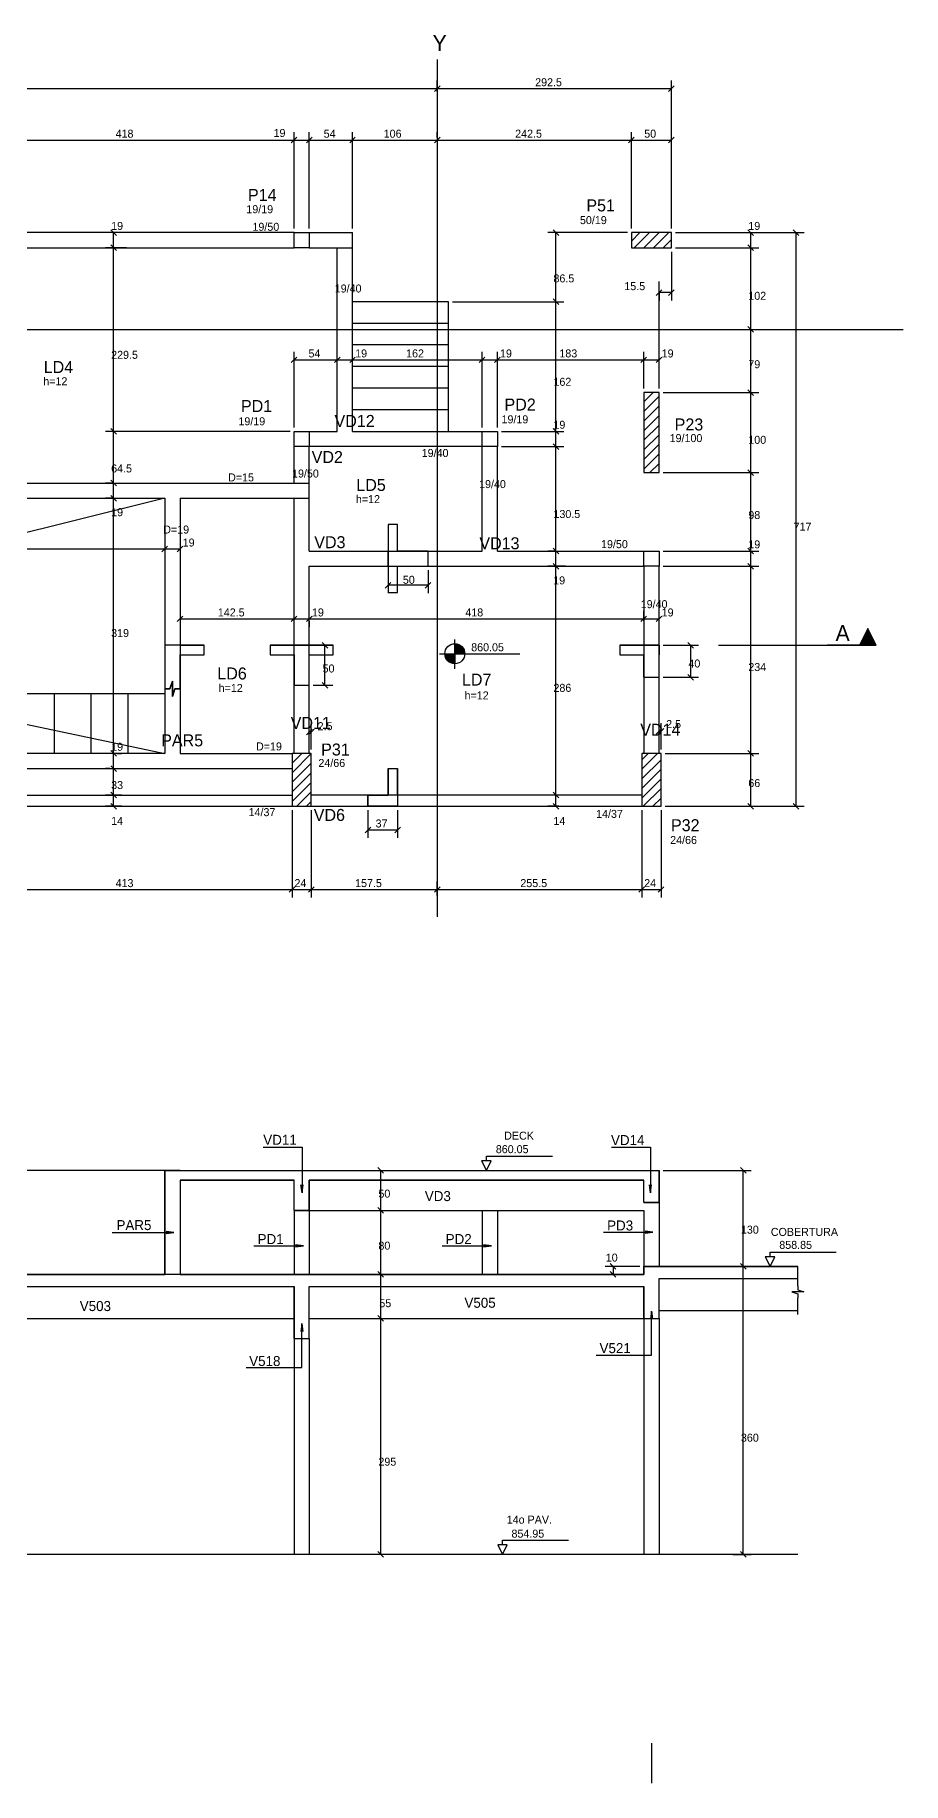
# Model space of a CAD drawing. Header units: metres. Extents: x -5 to 5965, y -6 to 2724.
# Drawn here: x 2791 to 3876, y 191 to 2376 of the extents above; entities that cross this region are included whole.
import ezdxf

# ---------------------------------------------------------------- set-up
doc = ezdxf.new("R2010")
doc.units = ezdxf.units.M

msp = doc.modelspace()

# ---------------------------------------------------------------- linework, layer by layer
msp.add_circle((3315.992363, 1602.455272), 12.5)
at = {"layer": '2', "color": 2}
for p, q in [((3290.574966, 2305.194829), (3297.646034, 2312.265897)), ((3290.574966, 2305.194829), (3297.646034, 2312.265897)), ((3583.074966, 2305.194829), (3590.146034, 2312.265897)), ((3111.574966, 2240.87586), (3118.646034, 2247.946928)), ((3111.574966, 2240.87586), (3118.646034, 2247.946928)), ((3130.574966, 2240.87586), (3137.646034, 2247.946928)), ((3130.574966, 2240.87586), (3137.646034, 2247.946928)), ((3184.574966, 2240.87586), (3191.646034, 2247.946928)), ((3184.574966, 2240.87586), (3191.646034, 2247.946928)), ((3290.574966, 2240.87586), (3297.646034, 2247.946928)), ((3290.574966, 2240.87586), (3297.646034, 2247.946928)), ((3533.074966, 2240.87586), (3540.146034, 2247.946928)), ((3533.074966, 2240.87586), (3540.146034, 2247.946928)), ((3583.074966, 2240.87586), (3590.146034, 2247.946928)), ((2893.092969, 2125.250343), (2886.021901, 2132.321411)), ((3445.747685, 2125.250343), (3438.676617, 2132.321411)), ((3689.24071, 2125.250343), (3682.169643, 2132.321411)), ((3745.816859, 2125.250343), (3738.745792, 2132.321411)), ((2893.092969, 2106.250343), (2886.021901, 2113.321411)), ((2893.092969, 2106.250343), (2886.021901, 2113.321411)), ((3689.24071, 2106.250343), (3682.169643, 2113.321411)), ((3689.24071, 2106.250343), (3682.169643, 2113.321411)), ((3574.646034, 2057.408835), (3567.574966, 2050.337767)), ((3590.146034, 2057.408835), (3583.074966, 2050.337767)), ((3445.747685, 2038.805875), (3438.676617, 2045.876943)), ((3445.747685, 2038.805875), (3438.676617, 2045.876943)), ((3689.24071, 2004.250343), (3682.169643, 2011.321411)), ((3689.24071, 2004.250343), (3682.169643, 2011.321411)), ((3111.574966, 1966.231771), (3118.646034, 1973.302839)), ((3165.574966, 1966.231771), (3172.646034, 1973.302839)), ((3165.574966, 1966.231771), (3172.646034, 1973.302839)), ((3184.574966, 1966.231771), (3191.646034, 1973.302839)), ((3184.574966, 1966.231771), (3191.646034, 1973.302839)), ((3346.575082, 1966.231771), (3353.64615, 1973.302839)), ((3346.575082, 1966.231771), (3353.64615, 1973.302839)), ((3365.575082, 1966.231771), (3372.64615, 1973.302839)), ((3365.575082, 1966.231771), (3372.64615, 1973.302839)), ((3548.574966, 1966.231771), (3555.646034, 1973.302839)), ((3548.574966, 1966.231771), (3555.646034, 1973.302839)), ((3567.574966, 1966.231771), (3574.646034, 1973.302839)), ((3689.24071, 1925.250343), (3682.169643, 1932.321411)), ((3689.24071, 1925.250343), (3682.169643, 1932.321411)), ((2893.092969, 1876.750343), (2886.021901, 1883.821411)), ((2893.092969, 1876.750343), (2886.021901, 1883.821411)), ((3445.747685, 1876.750343), (3438.676617, 1883.821411)), ((3445.747685, 1876.750343), (3438.676617, 1883.821411)), ((3445.747685, 1857.750343), (3438.676617, 1864.821411)), ((3445.747685, 1857.750343), (3438.676617, 1864.821411)), ((2893.092969, 1812.250343), (2886.021901, 1819.321411)), ((2893.092969, 1812.250343), (2886.021901, 1819.321411)), ((3689.24071, 1825.250343), (3682.169643, 1832.321411)), ((3689.24071, 1825.250343), (3682.169643, 1832.321411)), ((2893.092969, 1793.250343), (2886.021901, 1800.321411)), ((2893.092969, 1793.250343), (2886.021901, 1800.321411)), ((2950.074966, 1729.850884), (2957.146034, 1736.921952)), ((2950.074966, 1729.850884), (2957.146034, 1736.921952)), ((2969.074966, 1729.850884), (2976.146034, 1736.921952)), ((3445.747685, 1727.250343), (3438.676617, 1734.321411)), ((3445.747685, 1727.250343), (3438.676617, 1734.321411)), ((3689.24071, 1727.250343), (3682.169643, 1734.321411)), ((3689.24071, 1727.250343), (3682.169643, 1734.321411)), ((3445.747685, 1708.250343), (3438.676617, 1715.321411)), ((3445.747685, 1708.250343), (3438.676617, 1715.321411)), ((3689.24071, 1708.250343), (3682.169643, 1715.321411)), ((3689.24071, 1708.250343), (3682.169643, 1715.321411)), ((3236.017818, 1691.580078), (3228.94675, 1684.509011)), ((3286.017818, 1691.580078), (3278.94675, 1684.509011)), ((2969.074966, 1642.507622), (2976.146034, 1649.57869)), ((3111.574966, 1642.507622), (3118.646034, 1649.57869)), ((3111.574966, 1642.507622), (3118.646034, 1649.57869)), ((3130.574966, 1642.507622), (3137.646034, 1649.57869)), ((3130.574966, 1642.507622), (3137.646034, 1649.57869)), ((3548.574966, 1642.507622), (3555.646034, 1649.57869)), ((3548.574966, 1642.507622), (3555.646034, 1649.57869)), ((3567.574966, 1642.507622), (3574.646034, 1649.57869)), ((3157.279758, 1609.465927), (3150.20869, 1616.536995)), ((3606.987555, 1616.536995), (3614.058623, 1609.465927)), ((3606.987555, 1576.536995), (3614.058623, 1569.465927)), ((3157.279758, 1559.465927), (3150.20869, 1566.536995)), ((3137.646034, 1508.201145), (3130.574966, 1501.130077)), ((3140.146034, 1508.201145), (3133.074966, 1501.130077)), ((3574.646034, 1509.000999), (3567.574966, 1501.929931)), ((3577.146034, 1509.000999), (3570.074966, 1501.929931)), ((2893.092969, 1474.250343), (2886.021901, 1481.321411)), ((2893.092969, 1474.250343), (2886.021901, 1481.321411)), ((3689.24071, 1474.250343), (3682.169643, 1481.321411)), ((3689.24071, 1474.250343), (3682.169643, 1481.321411)), ((2893.092969, 1455.250343), (2886.021901, 1462.321411)), ((2893.092969, 1455.250343), (2886.021901, 1462.321411)), ((2893.092969, 1422.250343), (2886.021901, 1429.321411)), ((2893.092969, 1422.250343), (2886.021901, 1429.321411)), ((3445.747685, 1422.250343), (3438.676617, 1429.321411)), ((3445.747685, 1422.250343), (3438.676617, 1429.321411)), ((2893.092969, 1408.250343), (2886.021901, 1415.321411)), ((3445.747685, 1408.250343), (3438.676617, 1415.321411)), ((3689.24071, 1408.250343), (3682.169643, 1415.321411)), ((3745.816859, 1408.250343), (3738.745792, 1415.321411)), ((3203.94675, 1378.722086), (3211.017818, 1385.793154)), ((3240.94675, 1378.722086), (3248.017818, 1385.793154)), ((3109.074966, 1304.198962), (3116.146034, 1311.270029)), ((3109.074966, 1304.198962), (3116.146034, 1311.270029)), ((3133.074966, 1304.198962), (3140.146034, 1311.270029)), ((3133.074966, 1304.198962), (3140.146034, 1311.270029)), ((3290.574966, 1304.198962), (3297.646034, 1311.270029)), ((3290.574966, 1304.198962), (3297.646034, 1311.270029)), ((3546.074966, 1304.198962), (3553.146034, 1311.270029)), ((3546.074966, 1304.198962), (3553.146034, 1311.270029)), ((3570.074966, 1304.198962), (3577.146034, 1311.270029)), ((3570.074966, 1304.198962), (3577.146034, 1311.270029)), ((3227.038833, 953.044723), (3219.967765, 960.115791)), ((3679.988835, 953.044723), (3672.917767, 960.115791)), ((3227.038833, 903.044723), (3219.967765, 910.115791)), ((3227.038833, 903.044723), (3219.967765, 910.115791)), ((3510.15774, 840.115791), (3517.228808, 833.044723)), ((3679.988835, 833.044723), (3672.917767, 840.115791)), ((3679.988835, 833.044723), (3672.917767, 840.115791)), ((3227.038833, 823.044723), (3219.967765, 830.115791)), ((3227.038833, 823.044723), (3219.967765, 830.115791)), ((3510.15774, 830.115791), (3517.228808, 823.044723)), ((3227.038833, 768.044723), (3219.967765, 775.115791)), ((3227.038833, 768.044723), (3219.967765, 775.115791)), ((3227.038833, 473.044723), (3219.967765, 480.115791)), ((3679.988835, 473.044723), (3672.917767, 480.115791))]:
    msp.add_line(p, q, dxfattribs=at)
at = {"layer": '3', "color": 3}
for p, q in [((3134.1105, 2128.785877), (3188.1105, 2128.785877)), ((3188.1105, 1880.285877), (3188.1105, 2128.785877)), ((3536.6105, 2118.154297), (3547.24208, 2128.785877)), ((3540.262895, 2109.785877), (3559.262895, 2128.785877)), ((3552.283711, 2109.785877), (3571.283711, 2128.785877)), ((3564.304526, 2109.785877), (3583.304526, 2128.785877)), ((3576.325341, 2109.785877), (3586.6105, 2120.071036)), ((3134.1105, 2109.785877), (3188.1105, 2109.785877)), ((3169.1105, 1880.285877), (3169.1105, 2109.785877)), ((3308.1105, 2042.341409), (3188.1105, 2042.341409)), ((3308.1105, 1880.341409), (3308.1105, 2042.341409)), ((3308.1105, 2015.341409), (3188.1105, 2015.341409)), ((3308.1105, 1988.341409), (3188.1105, 1988.341409)), ((3308.1105, 1961.341409), (3188.1105, 1961.341409)), ((3308.1105, 1934.341409), (3188.1105, 1934.341409)), ((3552.1105, 1917.279622), (3563.616755, 1928.785877)), ((3552.1105, 1905.258807), (3571.1105, 1924.258807)), ((3308.1105, 1907.341409), (3188.1105, 1907.341409)), ((3552.1105, 1893.237991), (3571.1105, 1912.237991)), ((3134.1105, 1880.285877), (3169.1105, 1880.285877)), ((3188.1105, 1880.285877), (3350.110616, 1880.285877)), ((3552.1105, 1881.217176), (3571.1105, 1900.217176)), ((3552.1105, 1869.196361), (3571.1105, 1888.196361)), ((3115.1105, 1815.785877), (3115.1105, 1861.285877)), ((3134.1105, 1730.785877), (3134.1105, 1861.285877)), ((3350.110616, 1861.285877), (3134.1105, 1861.285877)), ((3350.110616, 1730.785877), (3350.110616, 1861.285877)), ((3369.110616, 1730.785877), (3369.110616, 1861.285877)), ((3552.1105, 1857.175545), (3571.1105, 1876.175545)), ((3552.1105, 1845.15473), (3571.1105, 1864.15473)), ((3552.1105, 1833.133915), (3571.1105, 1852.133915)), ((3559.783277, 1828.785877), (3571.1105, 1840.1131)), ((1379.6105, 1815.785877), (3134.1105, 1815.785877)), ((1443.6105, 1796.785877), (2953.6105, 1796.785877)), ((2953.6105, 1796.785877), (2953.6105, 1477.785877)), ((2972.6105, 1796.785877), (3134.1105, 1796.785877)), ((2972.6105, 1796.785877), (2972.6105, 1477.785877)), ((3115.1105, 1477.785877), (3115.1105, 1796.785877)), ((3134.1105, 1730.785877), (3350.110616, 1730.785877)), ((3369.110616, 1730.785877), (3552.1105, 1730.785877)), ((3134.1105, 1477.785877), (3134.1105, 1711.785877)), ((3134.1105, 1711.785877), (3552.1105, 1711.785877)), ((3315.992363, 1583.34864), (3315.992363, 1620.203696)), ((3296.943469, 1602.455272), (3397.330233, 1602.455272)), ((3315.992315, 1601.662471), (3303.492315, 1601.662471)), ((3303.492363, 1602.455272), (3328.492363, 1602.455272)), ((3315.992315, 1600.869622), (3303.593309, 1600.869622)), ((3315.992315, 1600.076773), (3303.720672, 1600.076773)), ((3315.992315, 1599.283923), (3303.901298, 1599.283923)), ((3315.992315, 1598.491122), (3304.137571, 1598.491122)), ((3315.992315, 1597.698225), (3304.432876, 1597.698225)), ((3315.992315, 1596.905424), (3304.791935, 1596.905424)), ((3315.992315, 1596.112575), (3305.221088, 1596.112575)), ((3315.992315, 1595.319726), (3305.72911, 1595.319726)), ((3315.992363, 1614.955272), (3315.992363, 1589.955272)), ((3315.992363, 1614.347925), (3319.841488, 1614.347925)), ((3315.992363, 1613.555076), (3321.740825, 1613.555076)), ((3315.992363, 1612.762226), (3323.064621, 1612.762226)), ((3315.992363, 1611.969365), (3324.099882, 1611.969365)), ((3315.992363, 1611.176576), (3324.947221, 1611.176576)), ((3315.992363, 1610.383727), (3325.656231, 1610.383727)), ((3315.992363, 1609.590866), (3326.255567, 1609.590866)), ((3315.992363, 1608.798017), (3326.76359, 1608.798017)), ((3315.992363, 1608.005168), (3327.192743, 1608.005168)), ((3315.992363, 1607.212319), (3327.551801, 1607.212319)), ((3315.992363, 1606.41947), (3327.847107, 1606.41947)), ((3315.992363, 1605.626668), (3328.083379, 1605.626668)), ((3315.992363, 1604.833819), (3328.263958, 1604.833819)), ((3315.992363, 1604.04097), (3328.391369, 1604.04097)), ((3315.992363, 1603.248121), (3328.492363, 1603.248121)), ((3315.992315, 1594.526877), (3306.328495, 1594.526877)), ((3315.992315, 1593.734075), (3307.037456, 1593.734075)), ((3315.992315, 1592.941167), (3307.884796, 1592.941167)), ((3315.992315, 1592.148365), (3308.920057, 1592.148365)), ((3315.992315, 1591.355516), (3310.243852, 1591.355516)), ((3315.992315, 1590.562667), (3312.143238, 1590.562667)), ((2972.6105, 1477.785877), (3112.6105, 1477.785877)), ((3112.6105, 1465.758807), (3124.63757, 1477.785877)), ((3112.6105, 1453.737991), (3136.6105, 1477.785877)), ((3112.6105, 1441.717176), (3136.6105, 1465.717176)), ((3549.6105, 1470.009457), (3557.38692, 1477.785877)), ((3549.6105, 1457.988641), (3569.407736, 1477.785877)), ((3549.6105, 1445.967826), (3573.6105, 1469.967826)), ((2675.6105, 1458.785877), (3112.6105, 1458.785877)), ((3112.6105, 1429.696361), (3136.6105, 1453.696361)), ((3549.6105, 1433.947011), (3573.6105, 1457.947011)), ((3549.6105, 1421.926195), (3573.6105, 1445.926195)), ((3112.6105, 1417.675545), (3136.6105, 1441.675545)), ((3118.741647, 1411.785877), (3136.6105, 1429.65473)), ((3551.490997, 1411.785877), (3573.6105, 1433.90538)), ((3563.511812, 1411.785877), (3573.6105, 1421.884565)), ((3130.762462, 1411.785877), (3136.6105, 1417.633915)), ((3349.46457, 968.580257), (3355.46457, 956.580257)), ((3361.46457, 968.580257), (3349.46457, 968.580257)), ((3355.46457, 974.580257), (3438.038836, 974.580257)), ((3355.46457, 968.580257), (3355.46457, 974.580257)), ((3355.46457, 956.580257), (3361.46457, 968.580257)), ((2953.6105, 956.580257), (1443.6105, 956.580257)), ((3115.1105, 906.580257), (3115.1105, 826.580257)), ((3134.1105, 906.580257), (3552.1105, 906.580257)), ((3134.1105, 906.580257), (3134.1105, 826.580257)), ((3552.1105, 906.580257), (3552.1105, 836.580257)), ((3571.1105, 916.580257), (3571.1105, 836.580257)), ((3709.918975, 854.580257), (3792.493241, 854.580257)), ((3709.918975, 848.580257), (3709.918975, 854.580257)), ((3703.918975, 848.580257), (3709.918975, 836.580257)), ((3715.918975, 848.580257), (3703.918975, 848.580257)), ((3709.918975, 836.580257), (3715.918975, 848.580257)), ((2697.1105, 771.580257), (3115.1105, 771.580257)), ((3134.1105, 771.580257), (3552.1105, 771.580257)), ((3552.1105, 771.580257), (3552.1105, 476.580257)), ((3571.1105, 781.580257), (3744.595026, 781.580257)), ((3571.1105, 771.580257), (3571.1105, 476.580257)), ((3115.1105, 746.580257), (3115.1105, 476.580257)), ((3134.1105, 746.580257), (3134.1105, 476.580257)), ((3369.519245, 488.580257), (3375.519245, 476.580257)), ((3381.519245, 488.580257), (3369.519245, 488.580257)), ((3375.519245, 494.580257), (3458.093511, 494.580257)), ((3375.519245, 488.580257), (3375.519245, 494.580257)), ((3375.519245, 476.580257), (3381.519245, 488.580257)), ((3561.841723, 240.910092), (3561.841723, 190.910592))]:
    msp.add_line(p, q, dxfattribs=at)
for points in [[(3115.1105, 2128.785877), (2697.1105, 2128.785877)], [(2697.1105, 2109.785877), (3115.1105, 2109.785877)], [(3552.1105, 1711.785877), (3552.1105, 1477.785877)], [(3571.1105, 1477.785877), (3571.1105, 1711.785877)], [(2953.6105, 1477.785877), (1665.291712, 1477.785877), (1443.6105, 1687.621528)], [(2238.6105, 1425.785877), (3112.6105, 1425.785877)], [(3549.6105, 1425.785877), (3136.6105, 1425.785877)], [(2699.6105, 1411.785877), (3112.6105, 1411.785877)], [(3136.6105, 1411.785877), (3549.6105, 1411.785877)]]:
    msp.add_lwpolyline(points, dxfattribs=at)
at = {"layer": '6', "color": 6}
for p, q in [((3232.482284, 1763.785877), (3232.482284, 1730.785877)), ((3244.482284, 1730.785877), (3244.482284, 1763.785877)), ((3232.482284, 1711.785877), (3232.482284, 1730.785877)), ((3244.482284, 1730.785877), (3282.482284, 1730.785877)), ((3282.482284, 1711.785877), (3282.482284, 1730.785877)), ((3232.482284, 1711.785877), (3232.482284, 1678.785877)), ((3244.482284, 1711.785877), (3282.482284, 1711.785877)), ((3244.482284, 1678.785877), (3244.482284, 1711.785877)), ((3832.028605, 1633.904297), (3821.70126, 1613.249601)), ((3832.028605, 1633.709145), (3821.798809, 1613.249648)), ((3840.006156, 1617.9492), (3824.051054, 1617.9492)), ((3839.208354, 1619.544698), (3824.848803, 1619.544698)), ((3838.410606, 1621.140248), (3825.646551, 1621.140248)), ((3837.612857, 1622.735745), (3826.4443, 1622.735745)), ((3836.815103, 1624.331249), (3827.24206, 1624.331249)), ((3836.017354, 1625.926746), (3828.039809, 1625.926746)), ((3835.219605, 1627.522249), (3828.837557, 1627.522249)), ((3834.421857, 1629.117746), (3829.635306, 1629.117746)), ((3833.624102, 1630.713297), (3830.433054, 1630.713297)), ((3832.826354, 1632.3088), (3831.067403, 1632.3088)), ((3842.399402, 1613.162697), (3832.028605, 1633.904297)), ((3842.258354, 1613.249601), (3832.028605, 1633.709199)), ((2953.6105, 1613.001461), (2953.6105, 1558.586244)), ((2972.6105, 1613.001461), (2953.6105, 1613.001461)), ((2972.6105, 1613.001461), (3002.6105, 1613.001461)), ((2972.6105, 1601.001461), (2972.6105, 1558.586244)), ((2972.6105, 1601.001461), (3002.6105, 1601.001461)), ((3085.1105, 1613.001461), (3115.1105, 1613.001461)), ((3085.1105, 1601.001461), (3115.1105, 1601.001461)), ((3115.1105, 1613.001461), (3134.1105, 1613.001461)), ((3115.1105, 1563.001461), (3115.1105, 1601.001461)), ((3134.1105, 1613.001461), (3164.1105, 1613.001461)), ((3134.1105, 1601.001461), (3164.1105, 1601.001461)), ((3134.1105, 1563.001461), (3134.1105, 1601.001461)), ((3522.1105, 1613.001461), (3552.1105, 1613.001461)), ((3522.1105, 1601.001461), (3552.1105, 1601.001461)), ((3552.1105, 1613.001461), (3571.1105, 1613.001461)), ((3552.1105, 1573.001461), (3552.1105, 1601.001461)), ((3571.1105, 1613.001461), (3571.1105, 1601.001461)), ((3571.1105, 1573.001461), (3571.1105, 1601.001461)), ((3842.258354, 1613.249648), (3781.601651, 1613.249648)), ((3781.601651, 1613.162697), (3842.399402, 1613.162697)), ((3841.601654, 1614.7582), (3822.455509, 1614.7582)), ((3840.803905, 1616.353697), (3823.253305, 1616.353697)), ((3115.1105, 1563.001461), (3134.1105, 1563.001461)), ((3552.1105, 1573.001461), (3571.1105, 1573.001461)), ((3232.482284, 1458.785877), (3232.482284, 1425.785877)), ((3244.482284, 1425.785877), (3244.482284, 1458.785877)), ((3207.482284, 1425.785877), (3232.482284, 1425.785877)), ((3207.482284, 1411.785877), (3207.482284, 1425.785877)), ((3244.482284, 1425.785877), (3244.482284, 1411.785877)), ((3244.482284, 1411.785877), (3207.482284, 1411.785877)), ((2953.6105, 956.580257), (2953.6105, 826.580257)), ((2972.6105, 956.580257), (2953.6105, 956.580257)), ((2953.6105, 956.580257), (3115.1105, 956.580257)), ((2972.6105, 944.580257), (2972.6105, 826.580257)), ((2972.6105, 944.580257), (3115.1105, 944.580257)), ((3115.1105, 956.580257), (3134.1105, 956.580257)), ((3115.1105, 906.580257), (3115.1105, 944.580257)), ((3134.1105, 956.580257), (3552.1105, 956.580257)), ((3134.1105, 944.580257), (3552.1105, 944.580257)), ((3134.1105, 906.580257), (3134.1105, 944.580257)), ((3522.1105, 956.580257), (3552.1105, 956.580257)), ((3522.1105, 944.580257), (3552.1105, 944.580257)), ((3552.1105, 956.580257), (3571.1105, 956.580257)), ((3552.1105, 916.580257), (3552.1105, 944.580257)), ((3571.1105, 916.580257), (3571.1105, 956.580257)), ((3115.1105, 906.580257), (3134.1105, 906.580257)), ((3552.1105, 916.580257), (3571.1105, 916.580257)), ((3552.1105, 826.580257), (3552.1105, 836.580257)), ((3552.1105, 836.580257), (3571.1105, 836.580257)), ((3571.1105, 836.580257), (3744.595026, 836.580257)), ((1804.1105, 826.580257), (2953.6105, 826.580257)), ((2697.1105, 811.580257), (2972.6105, 811.580257)), ((2972.6105, 826.580257), (3115.1105, 826.580257)), ((2972.6105, 811.580257), (3115.1105, 811.580257)), ((3115.1105, 826.580257), (3134.1105, 826.580257)), ((3115.1105, 746.580257), (3115.1105, 811.580257)), ((3134.1105, 826.580257), (3552.1105, 826.580257)), ((3134.1105, 811.580257), (3552.1105, 811.580257)), ((3134.1105, 746.580257), (3134.1105, 811.580257)), ((3552.1105, 771.580257), (3552.1105, 811.580257)), ((3571.1105, 821.580257), (3744.595026, 821.580257)), ((3571.1105, 771.580257), (3571.1105, 821.580257)), ((3552.1105, 771.580257), (3571.1105, 771.580257)), ((3115.1105, 746.580257), (3134.1105, 746.580257)), ((3744.595026, 476.580257), (1379.6105, 476.580257))]:
    msp.add_line(p, q, dxfattribs=at)
at = {"layer": '7', "color": 7}
for points in [[(3115.1105, 2128.785877), (3134.1105, 2128.785877), (3134.1105, 2109.785877), (3115.1105, 2109.785877), (3115.1105, 2128.785877)], [(3536.6105, 2109.785877), (3586.6105, 2109.785877), (3586.6105, 2128.785877), (3536.6105, 2128.785877), (3536.6105, 2109.785877)], [(3552.1105, 1828.785877), (3571.1105, 1828.785877), (3571.1105, 1928.785877), (3552.1105, 1928.785877), (3552.1105, 1828.785877)], [(3115.1105, 1880.285877), (3134.1105, 1880.285877), (3134.1105, 1861.285877), (3115.1105, 1861.285877), (3115.1105, 1880.285877)], [(3350.110616, 1880.285877), (3369.110616, 1880.285877), (3369.110616, 1861.285877), (3350.110616, 1861.285877), (3350.110616, 1880.285877)], [(3552.1105, 1730.785877), (3571.1105, 1730.785877), (3571.1105, 1711.785877), (3552.1105, 1711.785877), (3552.1105, 1730.785877)], [(3112.6105, 1411.785877), (3136.6105, 1411.785877), (3136.6105, 1477.785877), (3112.6105, 1477.785877), (3112.6105, 1411.785877)], [(3549.6105, 1411.785877), (3573.6105, 1411.785877), (3573.6105, 1477.785877), (3549.6105, 1477.785877), (3549.6105, 1411.785877)]]:
    msp.add_lwpolyline(points, dxfattribs=at)
at = {"layer": '8', "color": 8}
msp.add_line((3571.1105, 1613.001461), (3571.1105, 1601.001461), dxfattribs=at)
for points in [[(3232.482284, 1763.785877), (3232.482284, 1678.785877), (3244.482284, 1678.785877), (3244.482284, 1711.785877), (3282.482284, 1711.785877), (3282.482284, 1730.785877), (3244.482284, 1730.785877), (3244.482284, 1763.785877), (3232.482284, 1763.785877)], [(3002.6105, 1613.001461), (2953.6105, 1613.001461), (2953.6105, 1558.586244), (2959.943827, 1558.586244), (2963.1105, 1568.086244), (2963.1105, 1549.086244), (2966.277155, 1558.586244), (2972.6105, 1558.586244), (2972.6105, 1601.001461), (3002.6105, 1601.001461), (3002.6105, 1613.001461)], [(3085.1105, 1613.001461), (3085.1105, 1601.001461), (3115.1105, 1601.001461), (3115.1105, 1563.001461), (3134.1105, 1563.001461), (3134.1105, 1601.001461), (3164.1105, 1601.001461), (3164.1105, 1613.001461), (3085.1105, 1613.001461)], [(3522.1105, 1613.001461), (3522.1105, 1601.001461), (3552.1105, 1601.001461), (3552.1105, 1573.001461), (3571.1105, 1573.001461), (3571.1105, 1601.001461), (3571.1105, 1613.001461), (3522.1105, 1613.001461)], [(3244.482284, 1458.785877), (3244.482284, 1411.785877), (3207.482284, 1411.785877), (3207.482284, 1425.785877), (3232.482284, 1425.785877), (3232.482284, 1458.785877), (3244.482284, 1458.785877)], [(2953.6105, 826.580257), (2953.6105, 956.580257), (3571.1105, 956.580257), (3571.1105, 916.580257), (3552.1105, 916.580257), (3552.1105, 944.580257), (3134.1105, 944.580257), (3134.1105, 906.580257), (3115.1105, 906.580257), (3115.1105, 944.580257), (2972.6105, 944.580257), (2972.6105, 826.580257), (2953.6105, 826.580257)], [(3744.595026, 836.580257), (3552.1105, 836.580257), (3552.1105, 826.580257), (1443.6105, 826.580257)], [(2697.1105, 811.580257), (3115.1105, 811.580257), (3115.1105, 746.580257), (3134.1105, 746.580257), (3134.1105, 811.580257), (3552.1105, 811.580257), (3552.1105, 771.580257), (3571.1105, 771.580257), (3571.1105, 821.580257), (3744.595026, 821.580257), (3744.595026, 836.580257)]]:
    msp.add_lwpolyline(points, dxfattribs=at)
at = {"layer": '9', "color": 9}
for p, q in [((3294.1105, 2345.18828), (3294.1105, 1273.447468)), ((3294.1105, 2304.987307), (3294.1105, 2318.730363)), ((3586.6105, 2249.411394), (3586.6105, 2318.730363)), ((1379.6105, 2308.730363), (3294.1105, 2308.730363)), ((3294.1105, 2308.730363), (3586.6105, 2308.730363)), ((3115.1105, 2133.785877), (3115.1105, 2254.411394)), ((3134.1105, 2133.785877), (3134.1105, 2254.411394)), ((3188.1105, 2133.785877), (3188.1105, 2254.411394)), ((3294.1105, 2247.754115), (3294.1105, 2254.411394)), ((3536.6105, 2133.785877), (3536.6105, 2254.411394)), ((3586.6105, 2133.785877), (3586.6105, 2254.411394)), ((2697.1105, 2244.411394), (3115.1105, 2244.411394)), ((3115.1105, 2244.411394), (3134.1105, 2244.411394)), ((3134.1105, 2244.411394), (3188.1105, 2244.411394)), ((3188.1105, 2244.411394), (3294.1105, 2244.411394)), ((3294.1105, 2244.411394), (3536.6105, 2244.411394)), ((3536.6105, 2244.411394), (3586.6105, 2244.411394)), ((2908.694115, 2128.785877), (2879.557435, 2128.785877)), ((2889.557435, 2109.785877), (2889.557435, 2128.785877)), ((3531.6105, 2128.785877), (3432.212151, 2128.785877)), ((3442.212151, 2042.341409), (3442.212151, 2128.785877)), ((3591.6105, 2128.785877), (3695.705176, 2128.785877)), ((3596.6105, 2128.785877), (3752.281326, 2128.785877)), ((3685.705176, 2109.785877), (3685.705176, 2128.785877)), ((3742.281326, 1411.785877), (3742.281326, 2128.785877)), ((2905.694481, 2109.785877), (2879.557435, 2109.785877)), ((2889.557435, 1880.285877), (2889.557435, 2109.785877)), ((3586.6105, 2104.785877), (3586.6105, 2043.873301)), ((3591.6105, 2109.785877), (3695.705176, 2109.785877)), ((3685.705176, 2007.785877), (3685.705176, 2109.785877)), ((3571.1105, 1933.785877), (3571.1105, 2067.69952)), ((3571.1105, 2054.815451), (3571.1105, 2043.873301)), ((3586.6105, 2053.873301), (3571.1105, 2053.873301)), ((3313.1105, 2042.341409), (3452.212151, 2042.341409)), ((3442.212151, 1880.285877), (3442.212151, 2042.341409)), ((1148.261743, 2007.785877), (3876.012835, 2007.785877)), ((3685.705176, 1928.785877), (3685.705176, 2007.785877)), ((3688.809827, 2007.785877), (3695.705176, 2007.785877)), ((3115.1105, 1885.285877), (3115.1105, 1979.767305)), ((3115.1105, 1969.767305), (3169.1105, 1969.767305)), ((3169.1105, 1952.726234), (3169.1105, 1979.767305)), ((3169.1105, 1969.767305), (3188.1105, 1969.767305)), ((3188.1105, 1966.341409), (3188.1105, 1979.767305)), ((3188.1105, 1969.767305), (3350.110616, 1969.767305)), ((3350.110616, 1885.285877), (3350.110616, 1979.767305)), ((3350.110616, 1969.767305), (3369.110616, 1969.767305)), ((3369.110616, 1885.285877), (3369.110616, 1979.767305)), ((3369.110616, 1969.767305), (3552.1105, 1969.767305)), ((3552.1105, 1933.785877), (3552.1105, 1979.767305)), ((3552.1105, 1969.767305), (3571.1105, 1969.767305)), ((3576.1105, 1928.785877), (3695.705176, 1928.785877)), ((3685.705176, 1828.785877), (3685.705176, 1928.785877)), ((3110.1105, 1880.285877), (2879.557435, 1880.285877)), ((2889.557435, 1815.785877), (2889.557435, 1880.285877)), ((3374.110616, 1880.285877), (3452.212151, 1880.285877)), ((3442.212151, 1861.285877), (3442.212151, 1880.285877)), ((3374.110616, 1861.285877), (3452.212151, 1861.285877)), ((3442.212151, 1730.785877), (3442.212151, 1861.285877)), ((2887.617091, 1815.785877), (2879.557435, 1815.785877)), ((2889.557435, 1796.785877), (2889.557435, 1815.785877)), ((3576.1105, 1828.785877), (3695.705176, 1828.785877)), ((3685.705176, 1730.785877), (3685.705176, 1828.785877)), ((1443.6105, 1796.785877), (2953.6105, 1477.785877)), ((2953.6105, 1796.785877), (1665.291712, 1477.785877)), ((2888.787293, 1796.785877), (2879.557435, 1796.785877)), ((2889.557435, 1477.785877), (2889.557435, 1796.785877)), ((1443.6105, 1733.386418), (2953.6105, 1733.386418)), ((2953.6105, 1733.386418), (2972.6105, 1733.386418)), ((3440.766033, 1730.785877), (3432.212151, 1730.785877)), ((3442.212151, 1711.785877), (3442.212151, 1730.785877)), ((3576.1105, 1730.785877), (3695.705176, 1730.785877)), ((3685.705176, 1711.785877), (3685.705176, 1730.785877)), ((3282.482284, 1706.785877), (3282.482284, 1678.044545)), ((3454.083697, 1711.785877), (3432.212151, 1711.785877)), ((3442.212151, 1425.785877), (3442.212151, 1711.785877)), ((3576.1105, 1711.785877), (3695.705176, 1711.785877)), ((3685.705176, 1477.785877), (3685.705176, 1711.785877)), ((3232.482284, 1690.860022), (3232.482284, 1678.044545)), ((3282.482284, 1688.044545), (3232.482284, 1688.044545)), ((2972.6105, 1646.043156), (3115.1105, 1646.043156)), ((3115.1105, 1618.001461), (3115.1105, 1656.043156)), ((3115.1105, 1646.043156), (3134.1105, 1646.043156)), ((3134.1105, 1646.043156), (3552.1105, 1646.043156)), ((3134.1105, 1643.07887), (3134.1105, 1636.043156)), ((3552.1105, 1643.636741), (3552.1105, 1656.043156)), ((3552.1105, 1646.043156), (3571.1105, 1646.043156)), ((3571.1105, 1645.848391), (3571.1105, 1656.043156)), ((3139.1105, 1613.001461), (3163.744224, 1613.001461)), ((3153.744224, 1563.001461), (3153.744224, 1613.001461)), ((3576.1105, 1613.001461), (3620.523089, 1613.001461)), ((3610.523089, 1613.001461), (3610.523089, 1573.001461)), ((3645.363735, 1613.162697), (3781.601651, 1613.162697)), ((2723.6105, 1552.787548), (2953.6105, 1552.787548)), ((2815.6105, 1477.785877), (2815.6105, 1552.787548)), ((2861.6105, 1477.785877), (2861.6105, 1552.787548)), ((2907.6105, 1477.785877), (2907.6105, 1552.787548)), ((3139.1105, 1563.001461), (3163.744224, 1563.001461)), ((3576.1105, 1573.001461), (3620.523089, 1573.001461)), ((3134.1105, 1495.661599), (3134.1105, 1514.665611)), ((3136.6105, 1482.785877), (3136.6105, 1514.665611)), ((3571.1105, 1495.521096), (3571.1105, 1515.465465)), ((3573.6105, 1482.785877), (3573.6105, 1515.465465)), ((3136.6105, 1504.665611), (3134.1105, 1504.665611)), ((3573.6105, 1505.465465), (3571.1105, 1505.465465)), ((2889.557435, 1458.785877), (2889.557435, 1477.785877)), ((2893.831729, 1477.785877), (2899.557435, 1477.785877)), ((3578.6105, 1477.785877), (3695.705176, 1477.785877)), ((3685.705176, 1411.785877), (3685.705176, 1477.785877)), ((2885.04124, 1458.785877), (2879.557435, 1458.785877)), ((2889.557435, 1425.785877), (2889.557435, 1458.785877)), ((2899.313473, 1425.785877), (2879.557435, 1425.785877)), ((2889.557435, 1411.785877), (2889.557435, 1425.785877)), ((3207.482284, 1425.785877), (3207.482284, 1411.785877)), ((3232.482284, 1425.785877), (3207.482284, 1425.785877)), ((3445.161432, 1425.785877), (3432.212151, 1425.785877)), ((3442.212151, 1411.785877), (3442.212151, 1425.785877)), ((2899.313473, 1411.785877), (2879.557435, 1411.785877)), ((3112.6105, 1406.785877), (3112.6105, 1297.734496)), ((3136.6105, 1406.785877), (3136.6105, 1297.734496)), ((3207.482284, 1406.785877), (3207.482284, 1372.25762)), ((3244.482284, 1406.785877), (3244.482284, 1372.25762)), ((3445.998199, 1411.785877), (3432.212151, 1411.785877)), ((3549.6105, 1406.785877), (3549.6105, 1297.734496)), ((3573.6105, 1406.785877), (3573.6105, 1297.734496)), ((3578.6105, 1411.785877), (3695.705176, 1411.785877)), ((3583.6105, 1411.785877), (3752.281326, 1411.785877)), ((3207.482284, 1382.25762), (3244.482284, 1382.25762)), ((3294.1105, 1300.100635), (3294.1105, 1317.734496)), ((2699.6105, 1307.734496), (3112.6105, 1307.734496)), ((3112.6105, 1307.734496), (3136.6105, 1307.734496)), ((3136.6105, 1307.734496), (3294.1105, 1307.734496)), ((3294.1105, 1307.734496), (3549.6105, 1307.734496)), ((3549.6105, 1307.734496), (3573.6105, 1307.734496)), ((3223.503299, 906.580257), (3223.503299, 956.580257)), ((3576.1105, 956.580257), (3686.453301, 956.580257)), ((3676.453301, 826.580257), (3676.453301, 956.580257)), ((3223.503299, 826.580257), (3223.503299, 906.580257)), ((3350.110616, 906.580257), (3350.110616, 826.580257)), ((3369.110616, 906.580257), (3369.110616, 826.580257)), ((3547.1105, 836.580257), (3503.693274, 836.580257)), ((3513.693274, 836.580257), (3513.693274, 826.580257)), ((3647.18356, 836.580257), (3686.453301, 836.580257)), ((3744.595026, 812.343264), (3744.595026, 836.580257)), ((3223.503299, 771.580257), (3223.503299, 826.580257)), ((3516.50681, 826.580257), (3503.693274, 826.580257)), ((3676.453301, 476.580257), (3676.453301, 826.580257)), ((3744.595026, 776.580257), (3744.595026, 797.461039)), ((3223.503299, 476.580257), (3223.503299, 771.580257)), ((3663.269357, 476.580257), (3686.453301, 476.580257))]:
    msp.add_line(p, q, dxfattribs=at)
for points in [[(2972.6105, 1558.586244), (2966.277155, 1558.586244), (2963.1105, 1549.086244), (2963.1105, 1568.086244), (2959.943827, 1558.586244), (2953.6105, 1558.586244)], [(3076.573316, 985.633735), (3125.028433, 985.633735), (3125.028433, 928.576772), (3123.723171, 938.491221), (3125.028433, 928.576772), (3126.333695, 938.491221)], [(3511.928928, 985.633735), (3560.384045, 985.633735), (3560.384045, 928.576772), (3559.078783, 938.491221), (3560.384045, 928.576772), (3561.689307, 938.491221)], [(2887.808058, 878.981581), (2965.012429, 878.981581), (2955.097981, 877.676319), (2965.012429, 878.981581), (2955.097981, 880.286843)], [(3501.714348, 879.471087), (3563.594457, 879.471087), (3553.680009, 878.165825), (3563.594457, 879.471087), (3553.680009, 880.776349)], [(3065.003214, 862.485137), (3126.883324, 862.485137), (3116.968875, 861.179876), (3126.883324, 862.485137), (3116.968875, 863.790399)], [(3300.003331, 862.485137), (3361.88344, 862.485137), (3351.968992, 861.179876), (3361.88344, 862.485137), (3351.968992, 863.790399)], [(3744.595026, 812.343264), (3744.595026, 807.382513), (3752.036138, 804.902151), (3737.153914, 804.902151), (3744.595026, 802.421776), (3744.595026, 797.461039)], [(3055.380531, 710.296966), (3124.777449, 710.296966), (3124.777449, 765.275802), (3126.082711, 755.361354), (3124.777449, 765.275802), (3123.472187, 755.361354)], [(3492.380531, 725.908459), (3561.777449, 725.908459), (3561.777449, 780.887295), (3563.082711, 770.972847), (3561.777449, 780.887295), (3560.472187, 770.972847)]]:
    msp.add_lwpolyline(points, dxfattribs=at)

# ---------------------------------------------------------------- texts
at = {"layer": '2', "color": 2}
for s, p in [('292.5', (3416.3605, 2311.730363)), ('418', (2892.1105, 2247.411394)), ('19', (3089.462927, 2248.299929)), ('54', (3152.1105, 2247.411394)), ('106', (3227.1105, 2247.411394)), ('242.5', (3391.3605, 2247.411394)), ('50', (3552.6105, 2247.411394)), ('19', (2886.557435, 2132.119207)), ('19', (3682.705176, 2132.119207)), ('86.5', (3439.212151, 2066.563643)), ('15.5', (3527.77717, 2056.873301)), ('102', (3682.705176, 2044.785877)), ('229.5', (2886.557435, 1971.035877)), ('54', (3133.1105, 1972.767305)), ('19', (3191.44383, 1972.767305)), ('162', (3255.110558, 1972.767305)), ('19', (3372.443946, 1972.767305)), ('183', (3446.610558, 1972.767305)), ('19', (3574.44383, 1972.767305)), ('79', (3682.705176, 1959.285877)), ('162', (3439.212151, 1937.313643)), ('19', (3439.212151, 1883.619207)), ('100', (3682.705176, 1864.785877)), ('64.5', (2886.557435, 1829.035877)), ('19', (2886.557435, 1774.352551)), ('130.5', (3439.212151, 1772.035877)), ('98', (3682.705176, 1770.785877)), ('717', (3739.281326, 1756.285877)), ('19', (2975.94383, 1736.386418)), ('19', (3682.705176, 1734.119207)), ('50', (3251.016219, 1689.857822)), ('19', (3438.903784, 1689.097554)), ('142.5', (3019.8605, 1649.043156)), ('19', (3137.44383, 1649.043156)), ('418', (3329.1105, 1649.043156)), ('19', (3574.44383, 1649.043156)), ('319', (2886.557435, 1623.285877)), ('40', (3607.850167, 1585.21595)), ('50', (3150.744224, 1579.001461)), ('234', (3682.705176, 1580.785877)), ('286', (3439.212151, 1554.785877)), ('2.5', (3144.51526, 1506.88444)), ('2.5', (3580.044074, 1509.522138)), ('19', (2886.557435, 1481.119207)), ('33', (2886.557435, 1433.285877)), ('66', (3682.705176, 1435.785877)), ('14', (2886.557435, 1388.452547)), ('14', (3439.212151, 1388.452547)), ('37', (3216.982284, 1385.25762)), ('413', (2892.1105, 1310.734496)), ('24', (3115.6105, 1310.734496)), ('157.5', (3191.3605, 1310.734496)), ('255.5', (3397.8605, 1310.734496)), ('24', (3552.6105, 1310.734496)), ('50', (3220.503299, 922.580257)), ('130', (3673.453301, 877.580257)), ('80', (3220.503299, 857.580257)), ('10', (3504.578332, 842.654329)), ('55', (3221.659438, 785.643424)), ('360', (3673.453301, 617.580257)), ('295', (3220.503299, 587.580257))]:
    msp.add_text(s, height=10, dxfattribs=at).set_placement(p)
at = {"layer": '3', "color": 3}
for s, height, p in [('19/19', 10, (3055.472183, 2153.061287)), ('19/50', 10, (3063.130926, 2131.060039)), ('50/19', 10, (3472.347949, 2139.403596)), ('19/40', 10, (3165.90361, 2053.945764)), ('h=12', 10, (2801.723754, 1937.97498)), ('19/19', 10, (3374.317141, 1890.37206)), ('19/19', 10, (3045.561574, 1887.96901)), ('19/40', 10, (3274.567017, 1848.310382)), ('19/100', 10, (3584.352232, 1866.950107)), ('D=15', 10, (3032.637508, 1817.846194)), ('19/50', 10, (3112.572469, 1822.694764)), ('19/40', 10, (3346.307597, 1809.472817)), ('h=12', 10, (3192.319008, 1790.63186)), ('D=19', 10, (2951.612745, 1752.67002)), ('19/50', 10, (3498.672063, 1734.384099)), ('19/40', 10, (3548.263605, 1659.403909)), ('860.05', 10, (3336.419076, 1605.508197)), ('h=12', 10, (3020.85762, 1554.592999)), ('h=12', 10, (3328.151508, 1545.34327)), ('D=19', 10, (3067.539736, 1481.596368)), ('24/66', 10, (3145.49994, 1460.889096)), ('14/37', 10, (3058.26375, 1399.413936)), ('14/37', 10, (3492.511811, 1397.245301)), ('24/66', 10, (3585.06518, 1364.596654)), ('DECK', 10, (3377.611711, 995.040743)), ('VD11', 12.5, (3076.612492, 988.621233)), ('860.05', 10, (3367.194127, 978.184161)), ('VD14', 12.5, (3511.116654, 988.308415)), ('VD3', 12.5, (3278.490558, 918.300182)), ('PAR5', 12.5, (2893.21883, 882.02018)), ('PD1', 12.5, (3069.555683, 864.569956)), ('PD2', 12.5, (3304.5558, 864.569956)), ('PD3', 12.5, (3506.266817, 881.555905)), ('COBERTURA', 10, (3710.83722, 874.757485)), ('858.85', 10, (3721.401093, 858.552938)), ('V503', 12.5, (2847.330782, 780.820083)), ('V505', 12.5, (3328.007162, 784.935462)), ('V518', 12.5, (3059.049555, 712.131914)), ('V521', 12.5, (3496.80495, 728.247004)), ('14o PAV.', 10, (3380.870161, 515.158473)), ('854.95', 10, (3386.773789, 497.64296))]:
    msp.add_text(s, height=height, dxfattribs=at).set_placement(p)
at = {"layer": '4', "color": 4}
for s, p in [('P14', (3057.52241, 2168.30872)), ('P51', (3480.34986, 2155.293675)), ('LD4', (2802.307589, 1953.225222)), ('PD1', (3048.752071, 1904.525019)), ('VD12', (3165.641797, 1885.858951)), ('PD2', (3378.042156, 1906.39355)), ('P23', (3590.68075, 1881.481328)), ('VD2', (3137.103004, 1840.79804)), ('LD5', (3192.902843, 1805.882102)), ('VD3', (3140.329198, 1734.333628)), ('VD13', (3346.631082, 1732.98356)), ('LD6', (3019.183942, 1570.250758)), ('LD7', (3324.893656, 1562.585203)), ('VD11', (3110.912828, 1508.454168)), ('VD14', (3547.708079, 1499.908231)), ('PAR5', (2949.07689, 1486.636685)), ('P31', (3148.973638, 1475.194357)), ('VD6', (3139.703601, 1393.429329)), ('P32', (3586.082348, 1380.613822))]:
    msp.add_text(s, height=15, dxfattribs=at).set_placement(p)
at = {"layer": '6', "color": 6}
for s, p in [('Y', (3288.121217, 2355.8241)), ('A', (3791.601651, 1618.162697))]:
    msp.add_text(s, height=20, dxfattribs=at).set_placement(p)

doc.saveas('drawing.dxf')
